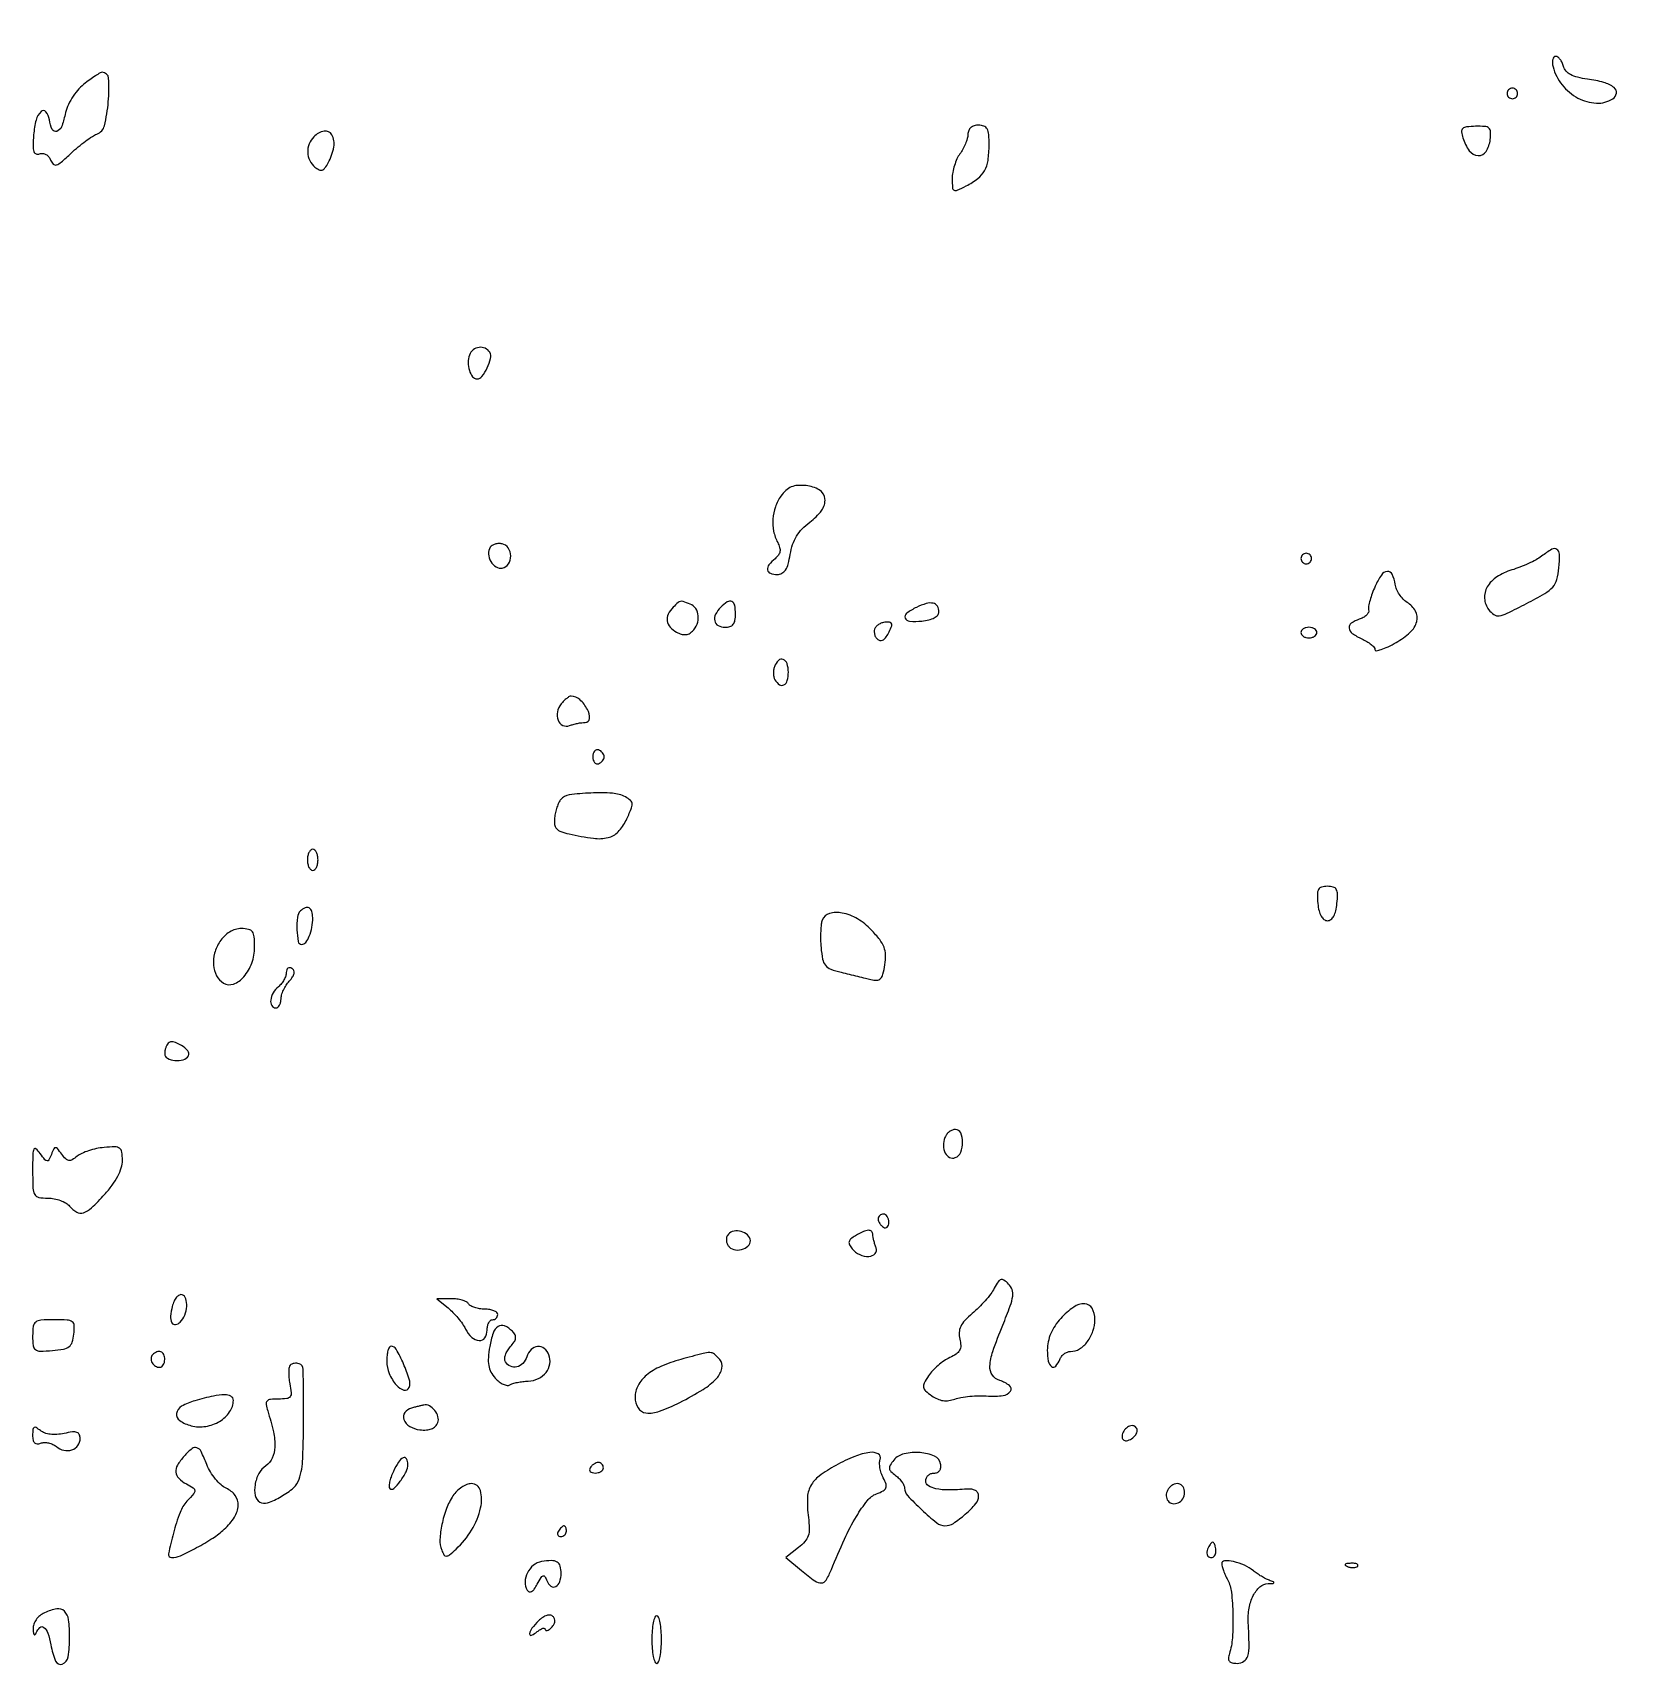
# Model space of a CAD drawing. Extents: x 0 to 2558, y 0 to 3412.
# Drawn here: x 0 to 300.6, y -0.2 to 308.5 of the extents above; entities that cross this region are included whole.
import ezdxf

# ---------------------------------------------------------------- set-up
doc = ezdxf.new("R2010")
doc.units = 0

msp = doc.modelspace()

# ---------------------------------------------------------------- linework, layer by layer
for points in [[(1286.775, 2242.902503, 0.000001), (1177.44536, 2242.627485, 0.134519)], [(1176.555032, 2242.380365, -0.000002), (1098.265318, 2241.934774, -0.000173)]]:
    msp.add_lwpolyline(points, format="xyb")
for points in [[(287.702901, 302.028106, 0.105744), (289.4233, 298.611554, 0.10067), (292.41676, 296.126076, 0.110965), (295.891548, 295.159691, 0.154719), (298.991641, 295.973672, 0.219572), (299.680384, 297.037088, 0.269168), (299.244648, 298.117287, 0.099968), (297.327436, 299.072497, 0.032417), (294.206271, 299.699159, -0.026555), (292.333802, 300.052346, -0.062967), (291.011446, 300.558096, -0.089022), (290.148668, 301.239726, -0.117741), (289.678807, 302.120243, 0.046869), (289.41674, 302.83941, 0.056972), (289.037887, 303.447821, 0.067164), (288.606098, 303.863102, 0.159273), (288.187239, 304, 0.220319), (287.848027, 303.842905, 0.116149), (287.632465, 303.420756, 0.078185), (287.578287, 302.783401, 0.046164)], [(9.670969, 298.72615, 0.048957), (8.49582, 297.580414, 0.036986), (7.438656, 296.119153, 0.037108), (6.612404, 294.524987, 0.050607), (6.129974, 292.981117, -0.040566), (5.461727, 290.681722, -0.226778), (4.557844, 289.821129, -0.383334), (3.712883, 290.195689, -0.066775), (3.172897, 292.018021, 0.127518), (2.525308, 293.514587, 0.44341), (1.596344, 293.583476, 0.140698), (0.64939, 291.969271, 0.044367), (0.192966, 289.181778, 0.012884), (0.0912, 287.05694, 0.080873), (0.241561, 285.984561, 0.237102), (0.652268, 285.557864, 0.178173), (1.313924, 285.56697, -0.116542), (1.916649, 285.648448, -0.104015), (2.520176, 285.458475, -0.094552), (3.040594, 285.019438, -0.078929), (3.40295, 284.392312, 0.104781), (3.899567, 283.626331, 0.284759), (4.50288, 283.483826, 0.098231), (5.412361, 284.003005, 0.009802), (7.281992, 285.690191, -0.014345), (8.634185, 286.888321, -0.014914), (10.035834, 287.990931, -0.014754), (11.301645, 288.8704, -0.060745), (12.137868, 289.280935, 0.25613), (13.585318, 290.884469, 0.036105), (14.323169, 295.438455, 0.037582), (14.382201, 299.870114, 0.398349), (13.176676, 300.995033, 0.131057), (12.775374, 300.884846, 0.011452), (11.867746, 300.3265, 0.014414), (10.80388, 299.593617, 0.010709)], [(279, 297, 0.099038), (279.076342, 296.618362, 0.097945), (279.29375, 296.29375, 0.097945), (279.618362, 296.076342, 0.099038), (280, 296, 0.099038), (280.381638, 296.076342, 0.097945), (280.70625, 296.29375, 0.097945), (280.923658, 296.618362, 0.099038), (281, 297, 0.099038), (280.923658, 297.381638, 0.097945), (280.70625, 297.70625, 0.097945), (280.381638, 297.923658, 0.099038), (280, 298, 0.099038), (279.618362, 297.923658, 0.097945), (279.29375, 297.70625, 0.097945), (279.076342, 297.381638, 0.099038)], [(176.968197, 289.25, -0.062288), (176.852023, 288.440766, -0.029757), (176.514453, 287.443856, -0.02894), (176.032583, 286.430463, -0.036476), (175.468197, 285.55887, 0.054665), (174.905383, 284.616408, 0.031454), (174.431283, 283.380262, 0.031083), (174.10725, 282.062972, 0.044792), (174, 280.868174, 0.016752), (174.057259, 279.159618, 0.26211), (174.36596, 278.68812, 0.230003), (174.96009, 278.672503, 0.01318), (176.650411, 279.493656, 0.044177), (178.850213, 280.893985, 0.101861), (180.126006, 282.370495, 0.093426), (180.777345, 284.314681, 0.03323), (180.984687, 287.25, 0.019542), (180.914993, 289.240736, 0.103542), (180.61476, 290.283164, 0.182304), (180.013452, 290.814154, 0.090931), (179, 291, 0.072728), (178.175091, 290.879373, 0.105544), (177.531667, 290.527275, 0.114369), (177.122154, 289.968004, 0.096828)], [(270.615864, 288.597282, 0.083976), (271.85139, 286.163194, 0.220751), (273.529142, 285.248807, 0.275979), (275.019093, 286.01332, 0.110392), (275.810133, 288.261945, 0.036002), (275.878255, 289.729003, 0.204487), (275.560238, 290.424289, 0.169829), (274.795002, 290.749589, 0.023487), (273.041216, 290.782109, 0.020686), (271.344887, 290.663529, 0.156795), (270.622527, 290.339022, 0.23773), (270.386791, 289.732553, 0.051566)], [(53.2, 288.8, 0.103678), (52.319572, 287.452598, 0.103427), (52.053323, 285.863854, 0.104058), (52.446044, 284.309292, 0.10621), (53.430261, 283.057878, 0.057308), (54.202822, 282.553669, 0.196919), (54.788224, 282.509752, 0.158368), (55.319629, 282.895672, 0.034304), (55.930261, 283.869692, 0.074954), (56.996138, 286.866014, 0.176261), (56.630746, 289.177247, 0.326819), (55.167398, 289.854242, 0.147802)], [(82.638374, 247.5, 0.095489), (82.391493, 246.111843, 0.073629), (82.639131, 244.590745, 0.085216), (83.253073, 243.406851, 0.23477), (84.071805, 243, 0.233575), (85.027811, 243.47237, 0.05118), (86.015888, 245.081503, 0.051186), (86.665062, 246.88153, 0.202039), (86.487227, 248.020667, 0.148875), (85.62355, 248.780684, 0.141056), (84.463088, 248.95109, 0.13544), (83.354213, 248.477416, 0.133648)], [(141.596064, 220.833688, 0.068934), (140.540283, 218.772428, 0.066512), (140.067959, 216.476379, 0.067241), (140.216932, 214.160103, 0.073354), (140.978987, 212.039264, -0.053021), (141.353372, 211.116567, -0.110864), (141.398589, 210.346969, -0.1168), (141.111626, 209.658051, -0.062793), (140.478987, 208.98256, 0.051965), (139.335774, 207.813537, 0.203095), (139.072365, 206.860509, 0.281714), (139.589794, 206.221008, 0.085539), (140.872192, 206, 0.120267), (141.785326, 206.222864, 0.129092), (142.465136, 206.838046, 0.080563), (142.965457, 207.965301, 0.024599), (143.35149, 209.796636, -0.04163), (143.809867, 211.655418, -0.055215), (144.543907, 213.233793, -0.055295), (145.604617, 214.611557, -0.041919), (147.03913, 215.870809, 0.07296), (149.310988, 218.12864, 0.18777), (149.921471, 220.320693, 0.238615), (148.858547, 221.986064, 0.109807), (146.346064, 222.806194, 0.040589), (144.75181, 222.831139, 0.082211), (143.533235, 222.546405, 0.088495), (142.528886, 221.90247, 0.053332)], [(86.589992, 211.145611, 0.157528), (86.275133, 209.865013, 0.114318), (86.71062, 208.452446, 0.121572), (87.693812, 207.435764, 0.189842), (88.875827, 207.214603, 0.205317), (90.022199, 207.990923, 0.145426), (90.459716, 209.502716, 0.144406), (90.001676, 211.015805, 0.202649), (88.843237, 211.791673, 0.058274), (88.165277, 211.841823, 0.059233), (87.497931, 211.733506, 0.065325), (86.940461, 211.491411, 0.119833)], [(240, 209, 0.099038), (240.076342, 208.618362, 0.097945), (240.29375, 208.29375, 0.097945), (240.618362, 208.076342, 0.099038), (241, 208, 0.099038), (241.381638, 208.076342, 0.097945), (241.70625, 208.29375, 0.097945), (241.923658, 208.618362, 0.099038), (242, 209, 0.099038), (241.923658, 209.381638, 0.097945), (241.70625, 209.70625, 0.097945), (241.381638, 209.923658, 0.099038), (241, 210, 0.099038), (240.618362, 209.923658, 0.097945), (240.29375, 209.70625, 0.097945), (240.076342, 209.381638, 0.099038)], [(285.5192, 209.439189, -0.038276), (284.504108, 208.787507, -0.015846), (283.043128, 208.059071, -0.015569), (281.420642, 207.373675, -0.019369), (279.871568, 206.843375, 0.071858), (277.056014, 205.536512, 0.116942), (275.249378, 203.635445, 0.148542), (274.735687, 201.462872, 0.14524), (275.509958, 199.349691, 0.084761), (276.504603, 198.400524, 0.190164), (277.506966, 198.179481, 0.073576), (279.011375, 198.654228, 0.006073), (282.693097, 200.5, 0.012101), (286.118166, 202.375844, 0.077472), (287.651761, 203.615742, 0.118818), (288.422097, 205.026713, 0.045189), (288.810365, 207.25, 0.022683), (288.907003, 209.845334, 0.248878), (288.426973, 210.732468, 0.28774), (287.486126, 210.757523, 0.028388)], [(254.024471, 203.75171, 0.018078), (253.48168, 202.420684, 0.020608), (253.062134, 201.110262, 0.020272), (252.799621, 199.979426, 0.09901), (252.806037, 199.325778, -0.163443), (252.747702, 198.828721, -0.083706), (252.385098, 198.307554, -0.068599), (251.783265, 197.84151, -0.053703), (251.026435, 197.50839, 0.073394), (249.513087, 196.770149, 0.28162), (249.102587, 195.854355, 0.210231), (249.710574, 194.84479, 0.046731), (251.5, 193.818046, -0.027897), (252.457169, 193.315705, -0.036503), (253.265625, 192.748179, -0.039766), (253.839369, 192.197903, -0.183722), (254, 191.7755, 0.464181), (254.248717, 191.565316, 0.039209), (255.175, 191.797812, 0.03075), (256.465032, 192.321728, 0.016196), (258, 193.120156, 0.058057), (260.659928, 195.051484, 0.141014), (261.909154, 197.104592, 0.197006), (261.669408, 199.050363, 0.12589), (260.074541, 200.721376, -0.06382), (259.313608, 201.343938, -0.043694), (258.619351, 202.219733, -0.0438), (258.089983, 203.199402, -0.065604), (257.824541, 204.133594, 0.068833), (257.272791, 206.02897, 0.32315), (256.346706, 206.565325, 0.222691), (255.217653, 205.891007, 0.042729)], [(121.2, 199.8, 0.084217), (120.281063, 198.505597, 0.147446), (120.077871, 197.218198, 0.149584), (120.620055, 196.045939, 0.087528), (121.846804, 195.081988, 0.04812), (122.743703, 194.707816, 0.088719), (123.525759, 194.611856, 0.101995), (124.218038, 194.794661, 0.081163), (124.846804, 195.246804, 0.105935), (125.724946, 196.603903, 0.112046), (125.946271, 198.173656, 0.125976), (125.469398, 199.549157, 0.156262), (124.418213, 200.393011, 0.009395), (123.088412, 200.874839, 0.128462), (122.57975, 200.912192, 0.139873), (122.134898, 200.691699, 0.011823)], [(130.2, 199.8, 0.080533), (129.236176, 198.463203, 0.169458), (129.074581, 197.209929, 0.216747), (129.719542, 196.333453, 0.128073), (131, 196, 0.07578), (131.935258, 196.142566, 0.149477), (132.55, 196.5625, 0.124434), (132.893532, 197.317234, 0.044917), (133, 198.5, 0.046109), (132.845809, 200.168464, 0.24255), (132.299045, 200.872647, 0.259441), (131.44107, 200.809887, 0.051217)], [(167.25, 199.775602, 0.044201), (165.384126, 198.666483, 0.341058), (165.113119, 197.754233, 0.293862), (165.949286, 197.143852, 0.038782), (168.25, 197.186642, 0.034287), (169.592382, 197.409707, 0.064075), (170.621172, 197.798344, 0.090268), (171.272425, 198.313467, 0.182366), (171.5, 198.916667, 0.138276), (171.195903, 199.995243, 0.20838), (170.407224, 200.546814, 0.122986), (169.089647, 200.487053, 0.039495)], [(159.446149, 195.912868, 0.102073), (159.266397, 195.420639, 0.077784), (159.271322, 194.845389, 0.074683), (159.455187, 194.277089, 0.081027), (159.794492, 193.805508, 0.128781), (160.316396, 193.500244, 0.187557), (160.841085, 193.551676, 0.116154), (161.378678, 194.00429, 0.037102), (161.942543, 194.892641, 0.01949), (162.484016, 196.006677, 0.145326), (162.556465, 196.584108, 0.284714), (162.283022, 196.896782, 0.074508), (161.594201, 197, 0.065299), (160.979712, 196.919406, 0.05197), (160.354292, 196.680655, 0.053437), (159.811947, 196.328968, 0.083986)], [(240, 195, 0.148195), (240.115568, 194.618646, 0.098894), (240.440625, 194.29375, 0.082425), (240.926543, 194.074694, 0.064853), (241.5, 194, 0.064853), (242.073457, 194.074694, 0.082425), (242.559375, 194.29375, 0.098894), (242.884432, 194.618646, 0.148195), (243, 195, 0.148195), (242.884432, 195.381354, 0.098894), (242.559375, 195.70625, 0.082425), (242.073457, 195.925306, 0.064853), (241.5, 196, 0.064853), (240.926543, 195.925306, 0.082425), (240.440625, 195.70625, 0.098894), (240.115568, 195.381354, 0.148195)], [(140.380002, 188.547887, 0.055537), (140.214675, 187.914821, 0.045189), (140.176701, 187.214515, 0.046885), (140.262828, 186.554946, 0.082695), (140.470404, 186.047887, 0.104168), (141.331668, 185.143828, 0.288412), (142.17197, 185.109807, 0.201613), (142.799983, 185.932867, 0.063558), (143, 187.5, 0.073742), (142.758982, 189.125314, 0.227795), (142.028195, 189.921843, 0.304158), (141.135888, 189.731594, 0.101291)], [(100.010569, 181.512735, 0.12339), (99.287953, 180.005996, 0.142976), (99.418467, 178.4253, 0.190288), (100.312443, 177.45111, 0.207565), (101.590217, 177.396246, -0.024412), (102.293839, 177.627541, -0.016897), (103.108782, 177.822647, -0.017078), (103.906459, 177.957149, -0.033235), (104.550403, 178, 0.397509), (105.356039, 178.760695, 0.138465), (104.977587, 180.470654, 0.085182), (103.534681, 182.318557, 0.180292), (101.872445, 182.984687, 0.144909), (101.552834, 182.898492, 0.029442), (101.066652, 182.558618, 0.028775), (100.529162, 182.080984, 0.023513)], [(106, 171.5, 0.064908), (106.079656, 170.888977, 0.107546), (106.315781, 170.428177, 0.143818), (106.666526, 170.189601, 0.159683), (107.075, 170.191667, 0.073624), (107.485911, 170.399741, 0.066918), (107.834219, 170.723802, 0.070382), (108.069583, 171.110048, 0.102038), (108.15, 171.5, 0.102038), (108.069583, 171.889952, 0.070382), (107.834219, 172.276198, 0.066918), (107.485911, 172.600259, 0.073624), (107.075, 172.808333, 0.159683), (106.666526, 172.810399, 0.143818), (106.315781, 172.571823, 0.107546), (106.079656, 172.111023, 0.064908)], [(99.933458, 163.419523, 0.066439), (99.569953, 162.83995, 0.025734), (99.22118, 161.956585, 0.02493), (98.936897, 160.947975, 0.028197), (98.768247, 159.956574, 0.059577), (98.776777, 158.719055, 0.152237), (99.144897, 157.912259, 0.123083), (99.968387, 157.354125, 0.032859), (101.5, 156.905365, 0.021103), (106.130822, 156.076438, 0.092536), (108.894293, 156.213672, 0.143861), (110.775016, 157.290318, 0.080206), (112.288532, 159.478868, 0.010404), (113.262921, 161.636628, 0.108048), (113.443956, 162.587727, 0.209669), (113.135338, 163.242389, 0.056442), (112.168115, 163.910028, 0.106932), (109.754734, 164.599679, 0.026346), (105.608849, 164.651961, 0.022812), (101.530601, 164.301651, 0.188857)], [(52, 152, 0.048028), (52.073693, 151.234582, 0.068025), (52.29375, 150.5875, 0.088204), (52.618118, 150.151477, 0.191087), (53, 150, 0.191087), (53.381882, 150.151477, 0.088204), (53.70625, 150.5875, 0.068025), (53.926307, 151.234582, 0.048028), (54, 152, 0.048028), (53.926307, 152.765418, 0.068025), (53.70625, 153.4125, 0.088204), (53.381882, 153.848523, 0.191087), (53, 154, 0.191087), (52.618118, 153.848523, 0.088204), (52.29375, 153.4125, 0.068025), (52.073693, 152.765418, 0.048028)], [(243.186642, 143.75, 0.033296), (243.414592, 142.361237, 0.070033), (243.808123, 141.343893, 0.102123), (244.344928, 140.722471, 0.165174), (245, 140.5, 0.165174), (245.655072, 140.722471, 0.102123), (246.191877, 141.343893, 0.070033), (246.585408, 142.361237, 0.033296), (246.813358, 143.75, 0.021809), (246.906282, 145.51803, 0.130185), (246.679839, 146.404792, 0.202897), (246.101022, 146.855413, 0.06538), (245, 147, 0.06538), (243.898978, 146.855413, 0.202897), (243.320161, 146.404792, 0.130185), (243.093718, 145.51803, 0.021809)], [(50.666667, 142.333333, 0.171776), (50.101215, 141.148167, 0.035179), (50.01969, 138.793265, 0.033216), (50.250363, 136.542535, 0.365668), (50.893011, 136, 0.231778), (51.665418, 136.37838, 0.066781), (52.352724, 137.561146, 0.054672), (52.837289, 139.222428, 0.043671), (53, 141.081787, 0.073527), (52.826223, 142.257124, 0.198781), (52.302314, 142.897071, 0.22929), (51.54189, 142.928675, 0.094315)], [(149.401981, 140.605161, 0.065434), (149.214666, 139.825308, 0.015788), (149.116972, 138.498029, 0.015937), (149.1015, 136.955295, 0.015217), (149.183365, 135.390653, 0.026293), (149.482559, 133.1925, 0.125213), (150.014941, 132.052737, 0.132267), (151.011478, 131.338772, 0.030692), (153, 130.729513, -0.000599), (154.495569, 130.368051, -0.000489), (156.095493, 129.977682, -0.000494), (157.56752, 129.615453, -0.001295), (158.622955, 129.35173, 0.067112), (159.753757, 129.222916, 0.201249), (160.450067, 129.532026, 0.12883), (160.906702, 130.368759, 0.022121), (161.267628, 132.157709, 0.044331), (161.391677, 134.027628, 0.087534), (161.101338, 135.482423, 0.073355), (160.287436, 136.910359, 0.023954), (158.698506, 138.75, 0.068432), (156.086702, 140.835601, 0.085262), (153.192121, 141.948589, 0.117981), (150.776856, 141.856986, 0.237206)], [(35.445926, 136.557816, 0.076351), (34.442264, 134.355642, 0.089809), (34.222594, 132.0766, 0.101872), (34.807233, 130.08912, 0.131242), (36.099836, 128.701963, 0.234044), (37.992051, 128.51237, 0.12465), (39.969743, 129.888645, 0.09342), (41.476188, 132.468558, 0.085761), (42, 135.5, 0.02146), (41.915828, 137.460241, 0.133293), (41.573075, 138.396743, 0.189023), (40.868223, 138.859835, 0.051959), (39.523053, 139, 0.07347), (38.391938, 138.832892, 0.06166), (37.282334, 138.342001, 0.0586), (36.275093, 137.565512, 0.054289)], [(48, 130.681462, -0.083858), (47.891819, 130.040977, -0.043873), (47.559375, 129.301196, -0.042018), (47.073954, 128.582466, -0.050059), (46.5, 128, 0.086606), (45.510043, 126.837226, 0.102395), (45.04502, 125.472622, 0.161898), (45.251753, 124.434965, 0.269539), (46, 124, 0.163711), (46.381457, 124.128337, 0.095919), (46.70625, 124.490932, 0.077105), (46.925714, 125.032054, 0.057913), (47, 125.671259, -0.072537), (47.11149, 126.435723, -0.035439), (47.459761, 127.359616, -0.03422), (47.966099, 128.287016, -0.041875), (48.565143, 129.071982, 0.035875), (49.19023, 129.871036, 0.096727), (49.46921, 130.532226, 0.156183), (49.414693, 131.057368, 0.152137), (49.065143, 131.45974, 0.113989), (48.659716, 131.597059, 0.184708), (48.312886, 131.502667, 0.157211), (48.079661, 131.181382, 0.079174)], [(25.631483, 117.29815, 0.081132), (25.389115, 116.961147, 0.03767), (25.185498, 116.460498, 0.036035), (25.046572, 115.890153, 0.041747), (25, 115.333333, 0.27138), (25.512928, 114.457896, 0.106703), (26.90031, 114.031454, 0.093955), (28.479571, 114.192707, 0.184064), (29.468991, 114.949827, 0.329241), (29.394624, 115.848645, 0.075887), (28.159064, 116.890687, 0.070989), (26.611265, 117.55865, 0.268987)], [(172.638374, 99.5, 0.090924), (172.345648, 97.936298, 0.118929), (172.68037, 96.526033, 0.16515), (173.512796, 95.712908, 0.206026), (174.582759, 95.670131, 0.210243), (175.609082, 96.687176, 0.093003), (175.977087, 98.6005, 0.106171), (175.61001, 100.348397, 0.296303), (174.606989, 101, 0.096313), (174.031441, 100.888097, 0.06686), (173.454091, 100.559375, 0.064359), (172.962529, 100.073431, 0.074185)], [(0, 93.19113, 0.009108), (0.0603, 89.881222, 0.117973), (0.38858, 88.701002, 0.225376), (1.152883, 88.153861, 0.044518), (2.877555, 88, -0.046361), (4.070579, 87.889143, -0.040938), (5.275515, 87.559375, -0.043142), (6.316571, 87.075355, -0.089397), (7, 86.5, 0.088124), (8.340894, 85.36535, 0.214953), (9.599793, 85.235196, 0.110822), (11.119874, 86.148826, 0.016827), (13.61513, 88.695417, 0.027225), (15.039424, 90.431259, 0.037406), (16.107919, 92.143456, 0.043016), (16.780169, 93.746148, 0.077953), (17, 95.147609, 0.035117), (16.888344, 96.735428, 0.207358), (16.46283, 97.430503, 0.158203), (15.586732, 97.700304, 0.018609), (13.521189, 97.592222, 0.030126), (12.069772, 97.373269, 0.026264), (10.585643, 96.974525, 0.027149), (9.280387, 96.469356, 0.067393), (8.412977, 95.927777, -0.037079), (7.48413, 95.266626, -0.171093), (6.847811, 95.133941, -0.167756), (6.261453, 95.428661, -0.03533), (5.510054, 96.317137, 0.012441), (4.693445, 97.377507, 0.231215), (4.320766, 97.550786, 0.284975), (4.004761, 97.346244, 0.017837), (3.546847, 96.27939, -0.022411), (3.089712, 95.240665, -0.305944), (2.748632, 95.046464, -0.20659), (2.338119, 95.262092, -0.011312), (1.42858, 96.44113, 0.047072), (0.626205, 97.340388, 0.515807), (0.225316, 97.257357, 0.099369), (0.028472, 96.360488, 0.004492)], [(160, 84.059017, 0.089642), (160.073302, 83.653442, 0.053229), (160.29375, 83.2129, 0.051032), (160.617485, 82.806203, 0.06081), (161, 82.5, 0.139169), (161.379648, 82.392057, 0.191142), (161.70625, 82.521475, 0.138808), (161.926733, 82.889346, 0.066118), (162, 83.440983, 0.062283), (161.925455, 84.037096, 0.080552), (161.70625, 84.542039, 0.097988), (161.381379, 84.879982, 0.153634), (161, 85, 0.092995), (160.618268, 84.928382, 0.096318), (160.29375, 84.723586, 0.099231), (160.076556, 84.418051, 0.105429)], [(131.480369, 80.968236, 0.099717), (131.289464, 80.452938, 0.077648), (131.288842, 79.854185, 0.075174), (131.473513, 79.265571, 0.08302), (131.819915, 78.780085, 0.170266), (133.004745, 78.21052, 0.117741), (134.494101, 78.395546, 0.140064), (135.57136, 79.191465, 0.249378), (135.750292, 80.250526, 0.158698), (135.018555, 81.241192, 0.113816), (133.737936, 81.77237, 0.118434), (132.394309, 81.679186, 0.179958)], [(155.694549, 80.888869, 0.039518), (154.83465, 80.293122, 0.160628), (154.497048, 79.763368, 0.183184), (154.563471, 79.180672, 0.054271), (155.066993, 78.419278, 0.113583), (156.500941, 77.324935, 0.115879), (158.258298, 76.977932, 0.201154), (159.403283, 77.506917, 0.284148), (159.606989, 78.581787, -0.016969), (159.374624, 79.254744, -0.015089), (159.178303, 79.96865, -0.015326), (159.040803, 80.621647, -0.04425), (159, 81.081787, 0.188282), (158.761663, 81.692275, 0.224848), (158.1944, 81.921511, 0.094076), (157.196102, 81.670962, 0.023352)], [(181.970754, 70.945353, -0.039733), (181.295439, 69.893671, -0.017118), (180.241095, 68.601735, -0.016812), (179.019047, 67.296074, -0.021338), (177.802048, 66.179981, 0.028041), (176.390215, 64.849948, 0.07689), (175.612601, 63.72705, 0.10074), (175.326215, 62.611982, 0.074261), (175.450841, 61.339844, -0.054627), (175.620016, 60.110536, -0.132667), (175.407491, 59.22748, -0.120413), (174.76085, 58.518785, -0.041011), (173.535948, 57.834425, 0.043285), (172.465898, 57.230191, 0.027006), (171.322837, 56.352977, 0.027016), (170.281819, 55.35842, 0.043568), (169.523688, 54.395808, 0.024229), (168.706784, 53.006647, 0.162059), (168.579412, 52.226395, 0.17321), (168.94924, 51.553469, 0.028569), (170.130982, 50.62081, 0.049033), (171.214425, 50.010465, 0.068888), (172.280337, 49.706862, 0.070751), (173.366725, 49.708322, 0.055234), (174.51049, 50.003988, -0.049714), (175.664253, 50.315831, -0.018901), (177.319718, 50.526932, -0.018499), (179.148965, 50.622213, -0.021542), (180.889172, 50.57342, 0.049401), (183.627765, 50.649062, 0.207819), (185.010097, 51.470435, 0.406897), (184.850641, 52.539794, 0.085851), (183, 53.5, -0.166333), (181.607709, 54.530099, -0.16608), (181.137125, 56.197874, -0.070441), (181.688432, 58.992213, -0.012629), (183.567655, 63.974222, 0.007819), (184.979606, 67.61111, 0.053723), (185.448645, 69.46862, 0.118536), (185.330129, 70.699702, 0.113852), (184.665276, 71.763295, 0.039429), (183.803354, 72.499034, 0.234798), (183.237, 72.594227, 0.176512), (182.714034, 72.201478, 0.021461)], [(26.416785, 67.524469, 0.043862), (26.118532, 65.655375, 0.136917), (26.371235, 64.418743, 0.33034), (27.039601, 64.088455, 0.157426), (27.933092, 64.566667, 0.098468), (28.774752, 65.877517, 0.076624), (29.147761, 67.533674, 0.090075), (28.985831, 68.985384, 0.240278), (28.286882, 69.717296, 0.208951), (27.773699, 69.678652, 0.094664), (27.23713, 69.248376, 0.069479), (26.757292, 68.495454, 0.045721)], [(78.63296, 67.227764, -0.030366), (79.533813, 66.402656, -0.019556), (80.477829, 65.346593, -0.019658), (81.323271, 64.236811, -0.03462), (81.918144, 63.25, 0.085051), (83.100658, 61.671582, 0.176024), (84.494596, 61.066315, 0.263795), (85.563205, 61.588679, 0.151209), (86, 63, -0.048028), (86.073693, 63.765418, -0.068025), (86.29375, 64.4125, -0.088204), (86.618118, 64.848523, -0.191087), (87, 65, 0.099038), (87.381638, 65.076342, 0.097945), (87.70625, 65.29375, 0.097945), (87.923658, 65.618362, 0.099038), (88, 66, 0.222681), (87.820624, 66.382793, 0.076538), (87.282961, 66.70625, 0.058208), (86.49372, 66.92683, 0.039081), (85.559017, 67, -0.037634), (84.57934, 67.073842, -0.041396), (83.653525, 67.29375, -0.045439), (82.906663, 67.615492, -0.130646), (82.5, 68, 0.140095), (82.07903, 68.383493, 0.043317), (81.273037, 68.699718, 0.039498), (80.266377, 68.912549, 0.034429), (79.190983, 68.977764), (76.5, 68.955528)], [(194.540469, 65.260218, 0.040967), (193.454678, 63.877765, 0.045874), (192.6549, 62.386275, 0.047767), (192.165258, 60.831323, 0.052448), (192, 59.260218, 0.041881), (192.176755, 57.153734, 0.19306), (192.803039, 56.12961, 0.393408), (193.593405, 56.21619, 0.08663), (194.361626, 57.5, -0.077519), (194.690809, 58.073419, -0.065059), (195.197009, 58.559375, -0.066757), (195.796044, 58.88799, -0.092369), (196.397187, 59, 0.140335), (198.084357, 59.483051, 0.09136), (199.591028, 60.858531, 0.081856), (200.638335, 62.844337, 0.080668), (201, 65.071429, 0.125993), (200.46232, 67.171326, 0.266088), (199.075866, 68.020113, 0.161468), (196.98877, 67.395128, 0.05305)], [(0, 61.939635, 0.027901), (0.102967, 60.095824, 0.20961), (0.530982, 59.356549, 0.164415), (1.430243, 59.071626, 0.015876), (3.75, 59.189635, 0.023371), (5.832767, 59.460466, 0.11782), (6.901075, 59.92555, 0.154447), (7.49207, 60.754843, 0.049574), (7.816422, 62.25, 0.037812), (7.879823, 63.87606, 0.229252), (7.495955, 64.600386, 0.145923), (6.56258, 64.933654, 0.013287), (4.066422, 65, 0.01516), (1.56589, 64.924166, 0.14718), (0.582184, 64.561851, 0.20159), (0.118901, 63.76713, 0.032497)], [(86.489446, 59.937529, 0.023543), (86.235841, 57.839466, 0.061688), (86.311547, 56.326761, 0.078995), (86.730329, 55.107664, 0.061831), (87.535195, 53.96111, 0.043028), (88.272922, 53.274909, 0.056394), (89.056765, 52.793729, 0.068647), (89.767972, 52.573096, 0.181273), (90.2827, 52.674718, -0.066834), (90.839289, 52.923345, -0.020623), (91.732208, 53.14697, -0.020223), (92.762309, 53.317135, -0.020914), (93.791308, 53.401137, 0.100591), (95.700615, 53.868658, 0.116576), (97.161296, 55.032442, 0.126872), (97.867846, 56.642438, 0.132659), (97.690532, 58.364077, 0.134629), (96.809074, 59.562776, 0.191219), (95.555698, 59.938457, 0.178268), (94.318718, 59.356879, 0.118334), (93.5, 58, -0.110193), (92.763343, 56.733548, -0.150242), (91.628134, 56.074177, -0.169341), (90.420005, 56.204606, -0.144539), (89.461056, 57.063013, -0.153163), (89.324752, 57.597688, -0.066101), (89.462455, 58.328017, -0.056653), (89.83095, 59.128213, -0.047742), (90.388385, 59.876667, 0.034007), (91.116537, 60.800346, 0.116753), (91.38883, 61.508393, 0.155142), (91.277594, 62.144388, 0.076252), (90.786346, 62.813654, 0.092124), (89.299041, 63.834822, 0.257419), (88.080817, 63.729846, 0.165323), (87.131473, 62.489451, 0.039572)], [(22.693853, 58.36052, 0.191124), (22.401415, 57.683432, 0.139481), (22.603969, 56.880661, 0.123736), (23.230079, 56.235684, 0.139398), (24.059017, 56, 0.156819), (24.417907, 56.1154, 0.097386), (24.723586, 56.440625, 0.079459), (24.929934, 56.926402, 0.06085), (25, 57.5, 0.103624), (24.806289, 58.424643, 0.202875), (24.269246, 58.932483, 0.1934), (23.508765, 58.913511, 0.094876)], [(67, 57.154988, 0.100065), (67.469376, 54.833106, 0.077223), (68.829403, 52.63005, 0.143699), (70.269968, 51.690055, 0.402774), (71.244481, 52.188869, 0.160898), (71.264888, 53.776514, 0.026888), (70.176676, 56.667845, 0.023639), (68.812921, 59.413483, 0.27206), (67.814788, 60, 0.277347), (67.50055, 59.811169, 0.052468), (67.239344, 59.164278, 0.042673), (67.059108, 58.245121, 0.027091)], [(122.670944, 57.494025, 0.034479), (118.850069, 56.154754, 0.071516), (116.159871, 54.509625, 0.097017), (114.564229, 52.559381, 0.123699), (114, 50.313628, 0.141712), (114.579303, 48.310723, 0.227187), (116.05722, 47.382269, 0.11613), (118.618417, 47.683575, 0.030105), (122.455374, 49.344491, 0.021086), (126.854019, 51.809981, 0.067369), (129.448393, 53.940669, 0.134562), (130.423931, 55.809175, 0.230553), (130.015567, 57.481242, 0.047404), (129.002795, 58.489845, 0.173423), (128.163339, 58.791683, 0.064653), (126.901045, 58.630009, 0.002922)], [(48.736111, 56.402778, 0.162391), (48.523854, 55.978029, 0.030937), (48.45421, 55.104991, 0.030101), (48.499762, 54.032179, 0.023699), (48.673611, 52.881944, -0.023854), (48.926763, 51.203485, -0.18878), (48.720125, 50.460236, -0.205616), (48.075587, 50.090448, -0.028832), (46.508369, 50, 0.024343), (44.989856, 49.926027, 0.187574), (44.366037, 49.610566, 0.227658), (44.18676, 48.996554, 0.036631), (44.487636, 47.75, -0.023141), (45.556463, 43.792625, -0.063364), (45.819033, 40.913884, -0.097417), (45.333031, 38.836559, -0.134742), (44.117955, 37.370066, 0.116994), (42.803136, 35.891524, 0.082189), (42.078838, 33.776355, 0.091517), (42.112504, 31.750708, 0.20742), (42.970632, 30.51815, 0.228953), (44.463246, 30.363222, 0.044064), (46.999219, 31.541018, 0.045406), (49.371062, 33.211535, 0.140693), (50.444787, 34.826039, 0.067638), (51.121565, 38.715869, 0.009382), (51.272909, 46.926979, 0.003962), (51.200925, 55.64476, 0.318191), (50.4375, 56.686768, 0.065336), (49.983638, 56.774942, 0.056758), (49.499436, 56.749742, 0.059542), (49.059046, 56.621036, 0.095821)], [(30.712409, 49.688083, 0.061446), (28.180173, 48.631124, 0.230049), (27.233047, 47.247937, 0.292058), (27.829684, 45.912358, 0.083297), (30.005251, 44.950844, 0.101939), (32.751755, 44.822323, 0.096564), (35.384249, 45.780119, 0.105922), (37.283272, 47.558257, 0.149845), (37.984687, 49.75, 0.277768), (37.531219, 50.524611, 0.127638), (36.353293, 50.819607, 0.053449), (34.209289, 50.571279, 0.012644)], [(71.692914, 48.299681, 0.175073), (70.424184, 47.431303, 0.252304), (70.251935, 46.110299, 0.171199), (71.345391, 44.821917, 0.103636), (73.264236, 44.183029, 0.041879), (74.51703, 44.143972, 0.081923), (75.489738, 44.35743, 0.103406), (76.193778, 44.824332, 0.10355), (76.651403, 45.533954, 0.161685), (76.703194, 46.663676, 0.099566), (76.090755, 47.859672, 0.101532), (75.076247, 48.70845, 0.175013), (74, 48.868686, 0.009366), (73.705032, 48.803514, 0.001407), (73.116043, 48.660007, 0.001579), (72.421438, 48.486364, 0.001363)], [(0, 43.15383, 0.04513), (0.083479, 42.230842, 0.152598), (0.361456, 41.701115, 0.203442), (0.833079, 41.510949, 0.08729), (1.512735, 41.64326, -0.088665), (2.20037, 41.775178, -0.056251), (3.014247, 41.693755, -0.054331), (3.823671, 41.424935, -0.065975), (4.5, 41, 0.120391), (5.925827, 40.305796, 0.137048), (7.438173, 40.395028, 0.153276), (8.569562, 41.229542, 0.159095), (9, 42.54807, 0.108844), (8.834496, 43.299343, 0.212215), (8.381706, 43.695591, 0.109097), (7.521625, 43.767439, 0.020556), (5.959041, 43.491004, -0.037265), (4.608799, 43.298371, -0.046859), (3.346359, 43.331751, -0.053081), (2.265021, 43.580548, -0.090374), (1.459041, 44.033993, 0.030355), (0.677453, 44.606298, 0.285971), (0.279667, 44.611974, 0.238662), (0.049592, 44.244534, 0.022722)], [(206.458881, 43.933469, 0.055289), (206.246476, 43.485906, 0.063671), (206.150101, 43.023485, 0.073797), (206.178227, 42.616664, 0.143229), (206.333333, 42.333333, 0.245171), (207.010153, 42.120596, 0.09984), (207.935284, 42.48511, 0.089687), (208.724195, 43.224864, 0.161033), (209, 44.059017, 0.206886), (208.714394, 44.719722, 0.203785), (208.034956, 44.969816, 0.139607), (207.163143, 44.674324, 0.103622)], [(28.654988, 39.171259, 0.048986), (27.410987, 37.492285, 0.15719), (27.100295, 36.152979, 0.181535), (27.644155, 35.006794, 0.069412), (29.094, 33.949693, -0.019777), (30.401592, 33.181892, -0.246887), (30.67614, 32.698142, -0.185078), (30.472785, 32.111908, -0.01078), (29.199549, 30.664509, 0.096268), (27.899804, 28.549726, 0.023203), (26.628759, 24.618923, 0.017108), (25.705502, 20.713328, 0.473445), (26.289978, 20, 0.107187), (27.97012, 20.364366, 0.016646), (31.036012, 21.884916, 0.019625), (34.114786, 23.70101, 0.043834), (36.260465, 25.365587, 0.062621), (38.193621, 27.668603, 0.13148), (38.905067, 29.876135, 0.173308), (38.342321, 31.742193, 0.127476), (36.650586, 33.113342, -0.076599), (35.653835, 33.76699, -0.037206), (34.598501, 34.870486, -0.035788), (33.648842, 36.208707, -0.042954), (32.96394, 37.591903, 0.018377), (31.885457, 40.068804, 0.195449), (31.087611, 40.793448, 0.269073), (30.167937, 40.631437, 0.033804)], [(68.260484, 36.315048, 0.024121), (67.827463, 35.251012, 0.033739), (67.552888, 34.262008, 0.035767), (67.446388, 33.458978, 0.214645), (67.592245, 33.074422, 0.405803), (68.331996, 33.063768, 0.044613), (69.570654, 34.461785, 0.043697), (70.660587, 36.245405, 0.115811), (71, 37.69113, 0.129481), (70.735295, 38.69617, 0.399769), (70.124067, 38.881983, 0.13489), (69.223507, 38.070111, 0.033577)], [(105.5, 37, 0.139169), (105.392057, 36.620352, 0.191142), (105.521475, 36.29375, 0.138808), (105.889346, 36.073267, 0.066118), (106.440983, 36, 0.062283), (107.037096, 36.074545, 0.080552), (107.542039, 36.29375, 0.097988), (107.879982, 36.618621, 0.153634), (108, 37, 0.092995), (107.928382, 37.381732, 0.096318), (107.723586, 37.70625, 0.099231), (107.418051, 37.923444, 0.105429), (107.059017, 38, 0.089642), (106.653442, 37.926698, 0.053229), (106.2129, 37.70625, 0.051032), (105.806203, 37.382515, 0.06081)], [(152.012536, 37.454094, 0.034237), (148.83409, 35.419373, 0.111633), (147.214111, 33.536833, 0.116418), (146.59814, 31.187678, 0.038896), (146.787949, 27.617069, -0.025465), (146.95882, 25.484198, -0.087101), (146.758874, 24.112451, -0.104105), (146.128273, 23.026169, -0.045544), (144.899499, 21.889816), (142.5, 20.045495), (145.5, 17.55871, 0.015509), (148.031304, 15.589621, 0.167538), (149.252588, 15.214364, 0.256603), (150.164344, 15.756263, 0.037911), (151.143193, 17.75, -0.012872), (153.610871, 23.484835, -0.026623), (155.885707, 27.798157, -0.032594), (157.950453, 30.792208, -0.135467), (159.703371, 32.077322, 0.03142), (160.962882, 32.649087, 0.172485), (161.458628, 33.19177, 0.186754), (161.479408, 33.899181, 0.037895), (160.963238, 35.06869, -0.043357), (160.576049, 35.972517, -0.039173), (160.334459, 36.960723, -0.041385), (160.261597, 37.884138, -0.090856), (160.391612, 38.578141, 0.37631), (160.010644, 39.610796, 0.159041), (158.438414, 39.900286, 0.063167), (155.547649, 39.13277, 0.028832)], [(162.952156, 38.442351, 0.034304), (162.267109, 37.491138, 0.169173), (162.1248, 36.855907, 0.172082), (162.408899, 36.276105, 0.035763), (163.287747, 35.531545, -0.03987), (163.942891, 34.967209, -0.040396), (164.497026, 34.308354, -0.043603), (164.880083, 33.656644, -0.111516), (165, 33.125661, 0.190131), (165.54653, 31.740372, 0.017275), (168.225231, 29.065436, 0.018263), (171.081995, 26.591897, 0.164157), (172.615141, 26.029313, 0.152707), (174.221015, 26.485516, 0.035378), (176.483034, 28.207217, 0.034498), (178.467551, 30.211225, 0.179786), (179, 31.644146, 0.128283), (178.840754, 32.254616, 0.13353), (178.405143, 32.698643, 0.101329), (177.69551, 32.939734, 0.051637), (176.75, 32.960875, -0.017596), (173.287952, 32.802766, -0.05167), (170.914891, 33.023617, -0.092771), (169.499572, 33.590652, -0.2566), (169, 34.5, -0.104023), (169.120378, 35.072354, -0.098984), (169.462164, 35.559375, -0.096696), (169.972768, 35.885758, -0.094268), (170.573324, 36, 0.099822), (171.191848, 36.124727, 0.139834), (171.629177, 36.475376, 0.126967), (171.842028, 37.033214, 0.074945), (171.815008, 37.75, 0.250285), (170.655774, 39.190044, 0.081319), (167.913962, 39.86171, 0.075707), (164.901918, 39.640936, 0.164916)], [(79.537598, 31.697726, 0.055694), (78.303778, 29.261344, 0.038296), (77.444578, 26.283908, 0.038804), (77.078857, 23.415463, 0.104289), (77.40202, 21.394736, 0.044886), (77.838291, 20.50552, 0.283354), (78.268237, 20.285641, 0.152567), (78.856856, 20.522311, 0.012618), (80.123228, 21.61152, 0.074114), (83.064467, 25.195055, 0.0775), (84.777746, 29.427605, 0.122954), (84.729677, 32.68724, 0.340116), (83.023053, 34, 0.095527), (82.156059, 33.832831, 0.050742), (81.18371, 33.323707, 0.047922), (80.261186, 32.578432, 0.053919)], [(214.650663, 32.532025, 0.13165), (214.533877, 31.419746, 0.176941), (215.022119, 30.541611, 0.181482), (215.949662, 30.198774, 0.138007), (217, 30.5, 0.150192), (217.775084, 31.385388, 0.133976), (217.963762, 32.596518, 0.157732), (217.509712, 33.600542, 0.211367), (216.606989, 34, 0.094485), (216.032358, 33.890434, 0.066829), (215.457701, 33.568782, 0.064693), (214.970132, 33.093207, 0.075703)], [(99.5, 25, 0.082592), (99.343488, 24.6179, 0.161196), (99.3746, 24.29375, 0.182303), (99.586039, 24.078288, 0.108972), (99.940983, 24, 0.093332), (100.345238, 24.076123, 0.09642), (100.688914, 24.29375, 0.099167), (100.918938, 24.618444, 0.105053), (101, 25, 0.042167), (100.967655, 25.382849, 0.061769), (100.870461, 25.70625, 0.081139), (100.727648, 25.92554, 0.210953), (100.559017, 26, 0.151918), (100.34829, 25.934461, 0.038439), (100.066025, 25.70625, 0.035638), (99.768994, 25.382774, 0.029505)], [(222.582949, 22.134215, 0.052326), (222.327923, 21.604943, 0.061761), (222.20609, 21.06291, 0.07231), (222.228156, 20.59012, 0.149701), (222.399864, 20.266802, 0.208213), (223.031223, 20.018401, 0.228122), (223.610436, 20.323111, 0.143258), (223.913564, 21.144952, 0.097944), (223.787251, 22.138246, 0.033951), (223.536207, 22.749629, 0.286646), (223.294341, 22.899578, 0.233206), (223.012891, 22.759582, 0.024362)], [(96.297279, 19.237923, 0.130727), (94.76058, 18.544234, 0.10478), (93.617951, 17.125419, 0.108352), (93.173186, 15.40746, 0.148845), (93.577966, 13.873849, 0.166399), (93.965672, 13.555522, 0.224384), (94.411691, 13.59298, 0.108385), (94.921648, 14.05971, 0.030585), (95.490496, 14.982242, -0.012438), (96.205797, 16.242415, -0.184551), (96.5984, 16.550056, -0.354677), (96.939973, 16.412831, -0.035192), (97.34092, 15.553959, 0.14378), (98.067798, 14.601776, 0.290606), (98.97214, 14.540593, 0.186734), (99.737226, 15.442508, 0.083766), (100, 17, 0.065926), (99.816064, 18.388964, 0.193312), (99.246351, 19.145843, 0.145163), (98.180561, 19.424051, 0.032781)], [(225, 18.840639, 0.069986), (225.071741, 18.33061, 0.017873), (225.330995, 17.535608, 0.017857), (225.695479, 16.640473, 0.017252), (226.126791, 15.763089, -0.096969), (226.837886, 13.448446, -0.020443), (227.10903, 9.207674, -0.022121), (227.016408, 4.852421, -0.060532), (226.446838, 1.832502, 0.05711), (226.274438, 0.951455, 0.19243), (226.445278, 0.401264, 0.176967), (226.962276, 0.09192, 0.047259), (227.932612, 0, 0.1478), (229.200602, 0.383189, 0.181273), (229.920001, 1.379894, 0.070478), (230.177595, 3.416456, 0.009783), (230.030444, 7.683315, -0.055944), (230.190103, 10.44576, -0.075212), (230.97654, 12.821741, -0.094644), (232.238307, 14.452512, -0.171027), (233.785184, 15.078947, 0.007244), (234.710807, 15.135009, 0.300439), (234.861617, 15.25174, 0.396672), (234.793654, 15.401156, 0.009072), (234, 15.709435, -0.030281), (233.317873, 16.008259, -0.015519), (232.5, 16.459828, -0.015364), (231.683712, 16.978717, -0.022317), (231, 17.489459, 0.064985), (229.297513, 18.548373, 0.051329), (227.2393, 19.239752, 0.063149), (225.544258, 19.401901, 0.405232)], [(248.8125, 18.316886, 0.051402), (249.359369, 18.160852, 0.05415), (249.916927, 18.123424, 0.060344), (250.402231, 18.202593, 0.126455), (250.729167, 18.395833, 0.296942), (250.77538, 18.614691, 0.208169), (250.592839, 18.799335, 0.077125), (250.112848, 18.910055, 0.028489), (249.416667, 18.921053, 0.018894), (248.670344, 18.862007, 0.168741), (248.37858, 18.720685, 0.470617), (248.395823, 18.538436, 0.054073)], [(2.25, 9.566199, 0.064411), (1.366266, 9.009945, 0.065661), (0.659675, 8.250306, 0.070001), (0.210238, 7.383482, 0.09472), (0.078947, 6.512872, 0.023098), (0.139541, 5.804983, 0.131052), (0.282867, 5.458469, 0.457278), (0.464797, 5.447503, 0.097732), (0.662281, 5.75, -0.11152), (1.37906, 6.785115, -0.372098), (2.141509, 6.808434, -0.146501), (2.871972, 5.736101, -0.030412), (3.434022, 3.5, 0.052056), (4.35572, 0.405283, 0.408055), (5.608307, -0.127925, 0.265927), (6.709253, 1.237526, 0.039706), (7, 4.893011, 0.030543), (6.794095, 8.260622, 0.169448), (6.004596, 9.862811, 0.243148), (4.586594, 10.301773, 0.064165)], [(95.75, 8.053346, 0.03164), (94.472404, 6.627052, 0.137366), (94.040511, 5.588719, 0.583696), (94.406524, 5.318892, 0.067929), (95.5, 6, -0.030982), (96.076414, 6.420961, -0.073712), (96.559375, 6.63761, -0.166005), (96.866085, 6.620881, -0.30586), (97, 6.422445, 0.260014), (97.110506, 6.22431, 0.217877), (97.3525, 6.194093, 0.087776), (97.73837, 6.394945, 0.032604), (98.2, 6.8, 0.060762), (98.639206, 7.361233, 0.106258), (98.830184, 7.917107, 0.12659), (98.761176, 8.434345, 0.1092), (98.45, 8.887234, 0.164261), (97.941151, 9.117919, 0.100227), (97.278281, 9.051566, 0.074755), (96.522119, 8.687429, 0.044795)], [(117.166667, 4.5, 0.019182), (117.232866, 2.775124, 0.031068), (117.435937, 1.321875, 0.032367), (117.726213, 0.255065, 0.320444), (118.083333, 0, 0.320444), (118.440454, 0.255065, 0.032367), (118.730729, 1.321875, 0.031068), (118.933801, 2.775124, 0.019182), (119, 4.5, 0.019182), (118.933801, 6.224876, 0.031068), (118.730729, 7.678125, 0.032367), (118.440454, 8.744935, 0.320444), (118.083333, 9, 0.320444), (117.726213, 8.744935, 0.032367), (117.435937, 7.678125, 0.031068), (117.232866, 6.224876, 0.019182)]]:
    msp.add_lwpolyline(points, format="xyb", close=True)

doc.saveas('drawing.dxf')
